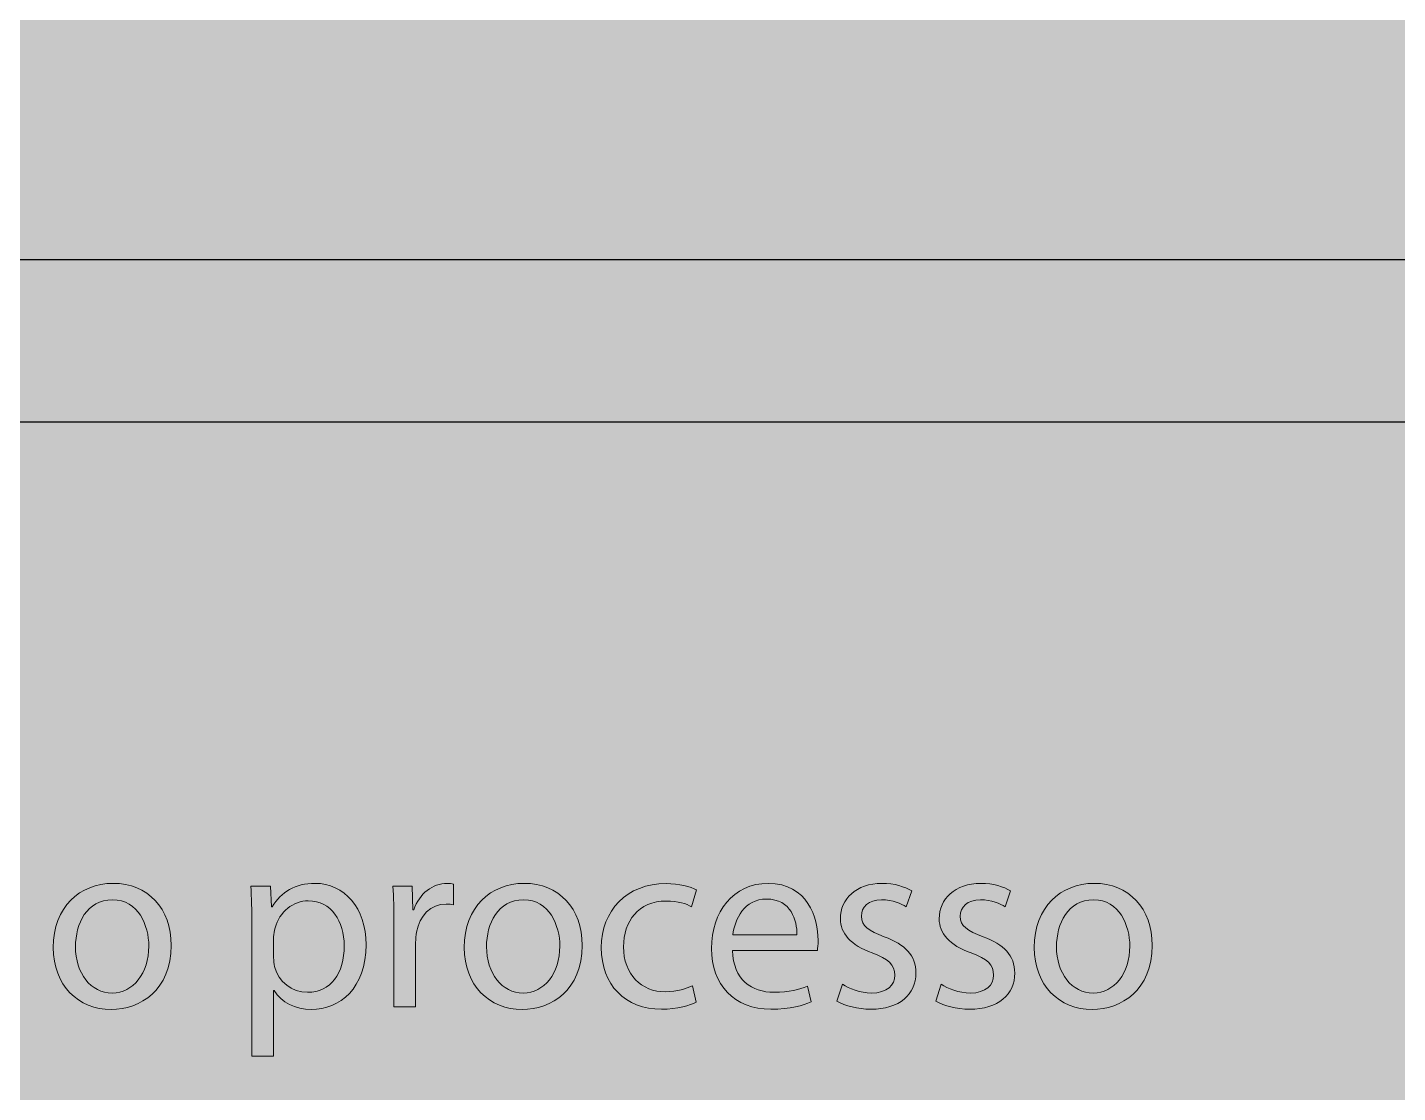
# Model space of a CAD drawing. Header units: inches. Extents: x -507 to 1392, y -754 to 68.
# Drawn here: x -80.1 to -14.3, y -71.6 to -20.3 of the extents above; entities that cross this region are included whole.
import ezdxf

# ---------------------------------------------------------------- set-up
doc = ezdxf.new("R2010")
doc.units = ezdxf.units.IN
doc.header["$MEASUREMENT"] = 0
doc.layers.add('Front', color=7, linetype='Continuous')
picture_1 = doc.add_image_def('image1.png', size_in_pixel=(3301, 2181))
picture_2 = doc.add_image_def('image6.png', size_in_pixel=(3362, 446))
picture_3 = doc.add_image_def('image10.png', size_in_pixel=(3013, 3012))

# ---------------------------------------------------------------- blocks, each defined once
blk = doc.blocks.new('block 3')
at = {"layer": 'Front', "true_color": 0x326699}
h = blk.add_hatch(color=165, dxfattribs=at)
h.dxf.hatch_style = 2
h.paths.add_polyline_path([(-211, -462.1), (-211, 61.249), (581, 61.249), (581, -462.1)])
at = {"layer": 'Front'}
image = blk.add_image(picture_1, insert=(-211, -462.191), size_in_units=(792.24, 523.44), dxfattribs=at)
blk = doc.blocks.new('block 21')
at = {"layer": 'Front'}
image = blk.add_image(picture_2, insert=(-223.161, -39.321), size_in_units=(806.88, 107.04), dxfattribs=at)
blk = doc.blocks.new('block 20')
at = {"layer": 'Front'}
blk.add_blockref('block 21', (0, 0), dxfattribs=at)
blk = doc.blocks.new('block 48')
at = {"layer": 'Front', "true_color": 0x231f20}
h = blk.add_hatch(color=250, dxfattribs=at)
h.dxf.hatch_style = 2
edge = h.paths.add_edge_path()
edge.add_spline(control_points=[(-73.232, -64.495), (-73.232, -66.642), (-74.719, -67.577), (-76.123, -67.577), (-77.694, -67.577), (-78.905, -66.426), (-78.905, -64.591), (-78.905, -62.648), (-77.634, -61.509), (-76.027, -61.509), (-74.359, -61.509), (-73.232, -62.72), (-73.232, -64.495)], knot_values=[0, 0, 0, 0, 1, 1, 1, 2, 2, 2, 3, 3, 3, 4, 4, 4, 4], degree=3, periodic=1)
edge = h.paths.add_edge_path()
edge.add_spline(control_points=[(-77.838, -64.555), (-77.838, -65.826), (-77.106, -66.786), (-76.075, -66.786), (-75.067, -66.786), (-74.312, -65.838), (-74.312, -64.531), (-74.312, -63.547), (-74.803, -62.3), (-76.051, -62.3), (-77.298, -62.3), (-77.838, -63.452), (-77.838, -64.555)], knot_values=[0, 0, 0, 0, 1, 1, 1, 2, 2, 2, 3, 3, 3, 4, 4, 4, 4], degree=3, periodic=1)
h = blk.add_hatch(color=250, dxfattribs=at)
h.dxf.hatch_style = 2
edge = h.paths.add_edge_path()
edge.add_spline(control_points=[(-69.354, -63.536), (-69.354, -62.792), (-69.377, -62.192), (-69.401, -61.641), (-69.401, -61.641), (-68.454, -61.641), (-68.454, -61.641), (-68.454, -61.641), (-68.406, -62.636), (-68.406, -62.636), (-68.406, -62.636), (-68.382, -62.636), (-68.382, -62.636), (-67.95, -61.928), (-67.267, -61.509), (-66.319, -61.509), (-64.916, -61.509), (-63.86, -62.696), (-63.86, -64.459), (-63.86, -66.546), (-65.132, -67.577), (-66.499, -67.577), (-67.267, -67.577), (-67.938, -67.241), (-68.286, -66.666), (-68.286, -66.666), (-68.31, -66.666), (-68.31, -66.666), (-68.31, -66.666), (-68.31, -69.82), (-68.31, -69.82), (-68.31, -69.82), (-69.354, -69.82), (-69.354, -69.82), (-69.354, -69.82), (-69.354, -63.536), (-69.354, -63.536)], knot_values=[0, 0, 0, 0, 1, 1, 1, 2, 2, 2, 3, 3, 3, 4, 4, 4, 5, 5, 5, 6, 6, 6, 7, 7, 7, 8, 8, 8, 9, 9, 9, 10, 10, 10, 11, 11, 11, 12, 12, 12, 12], degree=3, periodic=1)
edge = h.paths.add_edge_path()
edge.add_spline(control_points=[(-68.31, -65.083), (-68.31, -65.239), (-68.286, -65.382), (-68.262, -65.514), (-68.07, -66.246), (-67.435, -66.75), (-66.679, -66.75), (-65.563, -66.75), (-64.916, -65.838), (-64.916, -64.507), (-64.916, -63.344), (-65.527, -62.348), (-66.643, -62.348), (-67.363, -62.348), (-68.034, -62.864), (-68.238, -63.655), (-68.274, -63.787), (-68.31, -63.943), (-68.31, -64.087), (-68.31, -64.087), (-68.31, -65.083), (-68.31, -65.083)], knot_values=[0, 0, 0, 0, 1, 1, 1, 2, 2, 2, 3, 3, 3, 4, 4, 4, 5, 5, 5, 6, 6, 6, 7, 7, 7, 7], degree=3, periodic=1)
h = blk.add_hatch(color=250, dxfattribs=at)
h.dxf.hatch_style = 2
edge = h.paths.add_edge_path()
edge.add_spline(control_points=[(-62.526, -63.452), (-62.526, -62.768), (-62.538, -62.18), (-62.574, -61.641), (-62.574, -61.641), (-61.65, -61.641), (-61.65, -61.641), (-61.65, -61.641), (-61.614, -62.78), (-61.614, -62.78), (-61.614, -62.78), (-61.566, -62.78), (-61.566, -62.78), (-61.303, -62), (-60.667, -61.509), (-59.959, -61.509), (-59.839, -61.509), (-59.755, -61.521), (-59.659, -61.544), (-59.659, -61.544), (-59.659, -62.54), (-59.659, -62.54), (-59.768, -62.516), (-59.875, -62.504), (-60.019, -62.504), (-60.763, -62.504), (-61.291, -63.068), (-61.435, -63.859), (-61.458, -64.003), (-61.482, -64.171), (-61.482, -64.351), (-61.482, -64.351), (-61.482, -67.445), (-61.482, -67.445), (-61.482, -67.445), (-62.526, -67.445), (-62.526, -67.445), (-62.526, -67.445), (-62.526, -63.452), (-62.526, -63.452)], knot_values=[0, 0, 0, 0, 1, 1, 1, 2, 2, 2, 3, 3, 3, 4, 4, 4, 5, 5, 5, 6, 6, 6, 7, 7, 7, 8, 8, 8, 9, 9, 9, 10, 10, 10, 11, 11, 11, 12, 12, 12, 13, 13, 13, 13], degree=3, periodic=1)
h = blk.add_hatch(color=250, dxfattribs=at)
h.dxf.hatch_style = 2
edge = h.paths.add_edge_path()
edge.add_spline(control_points=[(-53.469, -64.495), (-53.469, -66.642), (-54.956, -67.577), (-56.359, -67.577), (-57.93, -67.577), (-59.142, -66.426), (-59.142, -64.591), (-59.142, -62.648), (-57.87, -61.509), (-56.263, -61.509), (-54.596, -61.509), (-53.469, -62.72), (-53.469, -64.495)], knot_values=[0, 0, 0, 0, 1, 1, 1, 2, 2, 2, 3, 3, 3, 4, 4, 4, 4], degree=3, periodic=1)
edge = h.paths.add_edge_path()
edge.add_spline(control_points=[(-58.074, -64.555), (-58.074, -65.826), (-57.342, -66.786), (-56.311, -66.786), (-55.304, -66.786), (-54.548, -65.838), (-54.548, -64.531), (-54.548, -63.547), (-55.04, -62.3), (-56.287, -62.3), (-57.534, -62.3), (-58.074, -63.452), (-58.074, -64.555)], knot_values=[0, 0, 0, 0, 1, 1, 1, 2, 2, 2, 3, 3, 3, 4, 4, 4, 4], degree=3, periodic=1)
h = blk.add_hatch(color=250, dxfattribs=at)
h.dxf.hatch_style = 2
edge = h.paths.add_edge_path()
edge.add_spline(control_points=[(-47.996, -67.229), (-48.272, -67.374), (-48.884, -67.565), (-49.663, -67.565), (-51.414, -67.565), (-52.554, -66.378), (-52.554, -64.603), (-52.554, -62.816), (-51.33, -61.521), (-49.435, -61.521), (-48.812, -61.521), (-48.26, -61.676), (-47.972, -61.82), (-47.972, -61.82), (-48.212, -62.636), (-48.212, -62.636), (-48.464, -62.492), (-48.859, -62.36), (-49.435, -62.36), (-50.767, -62.36), (-51.486, -63.344), (-51.486, -64.555), (-51.486, -65.898), (-50.623, -66.726), (-49.471, -66.726), (-48.872, -66.726), (-48.476, -66.57), (-48.176, -66.438), (-48.176, -66.438), (-47.996, -67.229), (-47.996, -67.229)], knot_values=[0, 0, 0, 0, 1, 1, 1, 2, 2, 2, 3, 3, 3, 4, 4, 4, 5, 5, 5, 6, 6, 6, 7, 7, 7, 8, 8, 8, 9, 9, 9, 10, 10, 10, 10], degree=3, periodic=1)
h = blk.add_hatch(color=250, dxfattribs=at)
h.dxf.hatch_style = 2
edge = h.paths.add_edge_path()
edge.add_spline(control_points=[(-46.242, -64.735), (-46.218, -66.162), (-45.307, -66.75), (-44.251, -66.75), (-43.496, -66.75), (-43.04, -66.618), (-42.644, -66.45), (-42.644, -66.45), (-42.464, -67.206), (-42.464, -67.206), (-42.836, -67.374), (-43.471, -67.565), (-44.395, -67.565), (-46.182, -67.565), (-47.25, -66.39), (-47.25, -64.639), (-47.25, -62.888), (-46.218, -61.509), (-44.527, -61.509), (-42.632, -61.509), (-42.128, -63.176), (-42.128, -64.243), (-42.128, -64.459), (-42.152, -64.627), (-42.164, -64.735), (-42.164, -64.735), (-46.242, -64.735), (-46.242, -64.735)], knot_values=[0, 0, 0, 0, 1, 1, 1, 2, 2, 2, 3, 3, 3, 4, 4, 4, 5, 5, 5, 6, 6, 6, 7, 7, 7, 8, 8, 8, 9, 9, 9, 9], degree=3, periodic=1)
edge = h.paths.add_edge_path()
edge.add_spline(control_points=[(-43.147, -63.979), (-43.136, -63.308), (-43.423, -62.264), (-44.611, -62.264), (-45.678, -62.264), (-46.146, -63.248), (-46.23, -63.979), (-46.23, -63.979), (-43.147, -63.979), (-43.147, -63.979)], knot_values=[0, 0, 0, 0, 1, 1, 1, 2, 2, 2, 3, 3, 3, 3], degree=3, periodic=1)
h = blk.add_hatch(color=250, dxfattribs=at)
h.dxf.hatch_style = 2
edge = h.paths.add_edge_path()
edge.add_spline(control_points=[(-40.962, -66.366), (-40.65, -66.57), (-40.098, -66.786), (-39.57, -66.786), (-38.803, -66.786), (-38.443, -66.402), (-38.443, -65.922), (-38.443, -65.418), (-38.743, -65.143), (-39.522, -64.855), (-40.566, -64.483), (-41.058, -63.907), (-41.058, -63.211), (-41.058, -62.276), (-40.302, -61.509), (-39.055, -61.509), (-38.467, -61.509), (-37.951, -61.676), (-37.627, -61.868), (-37.627, -61.868), (-37.892, -62.636), (-37.892, -62.636), (-38.119, -62.492), (-38.539, -62.3), (-39.079, -62.3), (-39.703, -62.3), (-40.05, -62.66), (-40.05, -63.092), (-40.05, -63.571), (-39.703, -63.787), (-38.947, -64.075), (-37.939, -64.459), (-37.424, -64.963), (-37.424, -65.826), (-37.424, -66.846), (-38.215, -67.565), (-39.595, -67.565), (-40.23, -67.565), (-40.818, -67.409), (-41.226, -67.169), (-41.226, -67.169), (-40.962, -66.366), (-40.962, -66.366)], knot_values=[0, 0, 0, 0, 1, 1, 1, 2, 2, 2, 3, 3, 3, 4, 4, 4, 5, 5, 5, 6, 6, 6, 7, 7, 7, 8, 8, 8, 9, 9, 9, 10, 10, 10, 11, 11, 11, 12, 12, 12, 13, 13, 13, 14, 14, 14, 14], degree=3, periodic=1)
h = blk.add_hatch(color=250, dxfattribs=at)
h.dxf.hatch_style = 2
edge = h.paths.add_edge_path()
edge.add_spline(control_points=[(-36.21, -66.366), (-35.898, -66.57), (-35.346, -66.786), (-34.818, -66.786), (-34.051, -66.786), (-33.691, -66.402), (-33.691, -65.922), (-33.691, -65.418), (-33.991, -65.143), (-34.771, -64.855), (-35.814, -64.483), (-36.306, -63.907), (-36.306, -63.211), (-36.306, -62.276), (-35.55, -61.509), (-34.303, -61.509), (-33.715, -61.509), (-33.199, -61.676), (-32.875, -61.868), (-32.875, -61.868), (-33.14, -62.636), (-33.14, -62.636), (-33.367, -62.492), (-33.787, -62.3), (-34.327, -62.3), (-34.951, -62.3), (-35.298, -62.66), (-35.298, -63.092), (-35.298, -63.571), (-34.951, -63.787), (-34.195, -64.075), (-33.188, -64.459), (-32.672, -64.963), (-32.672, -65.826), (-32.672, -66.846), (-33.463, -67.565), (-34.843, -67.565), (-35.478, -67.565), (-36.066, -67.409), (-36.474, -67.169), (-36.474, -67.169), (-36.21, -66.366), (-36.21, -66.366)], knot_values=[0, 0, 0, 0, 1, 1, 1, 2, 2, 2, 3, 3, 3, 4, 4, 4, 5, 5, 5, 6, 6, 6, 7, 7, 7, 8, 8, 8, 9, 9, 9, 10, 10, 10, 11, 11, 11, 12, 12, 12, 13, 13, 13, 14, 14, 14, 14], degree=3, periodic=1)
h = blk.add_hatch(color=250, dxfattribs=at)
h.dxf.hatch_style = 2
edge = h.paths.add_edge_path()
edge.add_spline(control_points=[(-26.061, -64.495), (-26.061, -66.642), (-27.548, -67.577), (-28.951, -67.577), (-30.522, -67.577), (-31.734, -66.426), (-31.734, -64.591), (-31.734, -62.648), (-30.462, -61.509), (-28.855, -61.509), (-27.188, -61.509), (-26.061, -62.72), (-26.061, -64.495)], knot_values=[0, 0, 0, 0, 1, 1, 1, 2, 2, 2, 3, 3, 3, 4, 4, 4, 4], degree=3, periodic=1)
edge = h.paths.add_edge_path()
edge.add_spline(control_points=[(-30.667, -64.555), (-30.667, -65.826), (-29.935, -66.786), (-28.903, -66.786), (-27.896, -66.786), (-27.14, -65.838), (-27.14, -64.531), (-27.14, -63.547), (-27.632, -62.3), (-28.879, -62.3), (-30.126, -62.3), (-30.667, -63.452), (-30.667, -64.555)], knot_values=[0, 0, 0, 0, 1, 1, 1, 2, 2, 2, 3, 3, 3, 4, 4, 4, 4], degree=3, periodic=1)
at = {"layer": 'Front', "lineweight": 0}
for points, knots in [([(-73.232, -64.495), (-73.232, -66.642), (-74.719, -67.577), (-76.123, -67.577), (-77.694, -67.577), (-78.905, -66.426), (-78.905, -64.591), (-78.905, -62.648), (-77.634, -61.509), (-76.027, -61.509), (-74.359, -61.509), (-73.232, -62.72), (-73.232, -64.495)], [0, 0, 0, 0, 1, 1, 1, 2, 2, 2, 3, 3, 3, 4, 4, 4, 4]), ([(-69.354, -63.536), (-69.354, -62.792), (-69.377, -62.192), (-69.401, -61.641), (-69.401, -61.641), (-68.454, -61.641), (-68.454, -61.641), (-68.454, -61.641), (-68.406, -62.636), (-68.406, -62.636), (-68.406, -62.636), (-68.382, -62.636), (-68.382, -62.636), (-67.95, -61.928), (-67.267, -61.509), (-66.319, -61.509), (-64.916, -61.509), (-63.86, -62.696), (-63.86, -64.459), (-63.86, -66.546), (-65.132, -67.577), (-66.499, -67.577), (-67.267, -67.577), (-67.938, -67.241), (-68.286, -66.666), (-68.286, -66.666), (-68.31, -66.666), (-68.31, -66.666), (-68.31, -66.666), (-68.31, -69.82), (-68.31, -69.82), (-68.31, -69.82), (-69.354, -69.82), (-69.354, -69.82), (-69.354, -69.82), (-69.354, -63.536), (-69.354, -63.536)], [0, 0, 0, 0, 1, 1, 1, 2, 2, 2, 3, 3, 3, 4, 4, 4, 5, 5, 5, 6, 6, 6, 7, 7, 7, 8, 8, 8, 9, 9, 9, 10, 10, 10, 11, 11, 11, 12, 12, 12, 12]), ([(-62.526, -63.452), (-62.526, -62.768), (-62.538, -62.18), (-62.574, -61.641), (-62.574, -61.641), (-61.65, -61.641), (-61.65, -61.641), (-61.65, -61.641), (-61.614, -62.78), (-61.614, -62.78), (-61.614, -62.78), (-61.566, -62.78), (-61.566, -62.78), (-61.303, -62), (-60.667, -61.509), (-59.959, -61.509), (-59.839, -61.509), (-59.755, -61.521), (-59.659, -61.544), (-59.659, -61.544), (-59.659, -62.54), (-59.659, -62.54), (-59.768, -62.516), (-59.875, -62.504), (-60.019, -62.504), (-60.763, -62.504), (-61.291, -63.068), (-61.435, -63.859), (-61.458, -64.003), (-61.482, -64.171), (-61.482, -64.351), (-61.482, -64.351), (-61.482, -67.445), (-61.482, -67.445), (-61.482, -67.445), (-62.526, -67.445), (-62.526, -67.445), (-62.526, -67.445), (-62.526, -63.452), (-62.526, -63.452)], [0, 0, 0, 0, 1, 1, 1, 2, 2, 2, 3, 3, 3, 4, 4, 4, 5, 5, 5, 6, 6, 6, 7, 7, 7, 8, 8, 8, 9, 9, 9, 10, 10, 10, 11, 11, 11, 12, 12, 12, 13, 13, 13, 13]), ([(-53.469, -64.495), (-53.469, -66.642), (-54.956, -67.577), (-56.359, -67.577), (-57.93, -67.577), (-59.142, -66.426), (-59.142, -64.591), (-59.142, -62.648), (-57.87, -61.509), (-56.263, -61.509), (-54.596, -61.509), (-53.469, -62.72), (-53.469, -64.495)], [0, 0, 0, 0, 1, 1, 1, 2, 2, 2, 3, 3, 3, 4, 4, 4, 4]), ([(-47.996, -67.229), (-48.272, -67.374), (-48.884, -67.565), (-49.663, -67.565), (-51.414, -67.565), (-52.554, -66.378), (-52.554, -64.603), (-52.554, -62.816), (-51.33, -61.521), (-49.435, -61.521), (-48.812, -61.521), (-48.26, -61.676), (-47.972, -61.82), (-47.972, -61.82), (-48.212, -62.636), (-48.212, -62.636), (-48.464, -62.492), (-48.859, -62.36), (-49.435, -62.36), (-50.767, -62.36), (-51.486, -63.344), (-51.486, -64.555), (-51.486, -65.898), (-50.623, -66.726), (-49.471, -66.726), (-48.872, -66.726), (-48.476, -66.57), (-48.176, -66.438), (-48.176, -66.438), (-47.996, -67.229), (-47.996, -67.229)], [0, 0, 0, 0, 1, 1, 1, 2, 2, 2, 3, 3, 3, 4, 4, 4, 5, 5, 5, 6, 6, 6, 7, 7, 7, 8, 8, 8, 9, 9, 9, 10, 10, 10, 10]), ([(-46.242, -64.735), (-46.218, -66.162), (-45.307, -66.75), (-44.251, -66.75), (-43.496, -66.75), (-43.04, -66.618), (-42.644, -66.45), (-42.644, -66.45), (-42.464, -67.206), (-42.464, -67.206), (-42.836, -67.374), (-43.471, -67.565), (-44.395, -67.565), (-46.182, -67.565), (-47.25, -66.39), (-47.25, -64.639), (-47.25, -62.888), (-46.218, -61.509), (-44.527, -61.509), (-42.632, -61.509), (-42.128, -63.176), (-42.128, -64.243), (-42.128, -64.459), (-42.152, -64.627), (-42.164, -64.735), (-42.164, -64.735), (-46.242, -64.735), (-46.242, -64.735)], [0, 0, 0, 0, 1, 1, 1, 2, 2, 2, 3, 3, 3, 4, 4, 4, 5, 5, 5, 6, 6, 6, 7, 7, 7, 8, 8, 8, 9, 9, 9, 9]), ([(-40.962, -66.366), (-40.65, -66.57), (-40.098, -66.786), (-39.57, -66.786), (-38.803, -66.786), (-38.443, -66.402), (-38.443, -65.922), (-38.443, -65.418), (-38.743, -65.143), (-39.522, -64.855), (-40.566, -64.483), (-41.058, -63.907), (-41.058, -63.211), (-41.058, -62.276), (-40.302, -61.509), (-39.055, -61.509), (-38.467, -61.509), (-37.951, -61.676), (-37.627, -61.868), (-37.627, -61.868), (-37.892, -62.636), (-37.892, -62.636), (-38.119, -62.492), (-38.539, -62.3), (-39.079, -62.3), (-39.703, -62.3), (-40.05, -62.66), (-40.05, -63.092), (-40.05, -63.571), (-39.703, -63.787), (-38.947, -64.075), (-37.939, -64.459), (-37.424, -64.963), (-37.424, -65.826), (-37.424, -66.846), (-38.215, -67.565), (-39.595, -67.565), (-40.23, -67.565), (-40.818, -67.409), (-41.226, -67.169), (-41.226, -67.169), (-40.962, -66.366), (-40.962, -66.366)], [0, 0, 0, 0, 1, 1, 1, 2, 2, 2, 3, 3, 3, 4, 4, 4, 5, 5, 5, 6, 6, 6, 7, 7, 7, 8, 8, 8, 9, 9, 9, 10, 10, 10, 11, 11, 11, 12, 12, 12, 13, 13, 13, 14, 14, 14, 14]), ([(-36.21, -66.366), (-35.898, -66.57), (-35.346, -66.786), (-34.818, -66.786), (-34.051, -66.786), (-33.691, -66.402), (-33.691, -65.922), (-33.691, -65.418), (-33.991, -65.143), (-34.771, -64.855), (-35.814, -64.483), (-36.306, -63.907), (-36.306, -63.211), (-36.306, -62.276), (-35.55, -61.509), (-34.303, -61.509), (-33.715, -61.509), (-33.199, -61.676), (-32.875, -61.868), (-32.875, -61.868), (-33.14, -62.636), (-33.14, -62.636), (-33.367, -62.492), (-33.787, -62.3), (-34.327, -62.3), (-34.951, -62.3), (-35.298, -62.66), (-35.298, -63.092), (-35.298, -63.571), (-34.951, -63.787), (-34.195, -64.075), (-33.188, -64.459), (-32.672, -64.963), (-32.672, -65.826), (-32.672, -66.846), (-33.463, -67.565), (-34.843, -67.565), (-35.478, -67.565), (-36.066, -67.409), (-36.474, -67.169), (-36.474, -67.169), (-36.21, -66.366), (-36.21, -66.366)], [0, 0, 0, 0, 1, 1, 1, 2, 2, 2, 3, 3, 3, 4, 4, 4, 5, 5, 5, 6, 6, 6, 7, 7, 7, 8, 8, 8, 9, 9, 9, 10, 10, 10, 11, 11, 11, 12, 12, 12, 13, 13, 13, 14, 14, 14, 14]), ([(-26.061, -64.495), (-26.061, -66.642), (-27.548, -67.577), (-28.951, -67.577), (-30.522, -67.577), (-31.734, -66.426), (-31.734, -64.591), (-31.734, -62.648), (-30.462, -61.509), (-28.855, -61.509), (-27.188, -61.509), (-26.061, -62.72), (-26.061, -64.495)], [0, 0, 0, 0, 1, 1, 1, 2, 2, 2, 3, 3, 3, 4, 4, 4, 4]), ([(-77.838, -64.555), (-77.838, -65.826), (-77.106, -66.786), (-76.075, -66.786), (-75.067, -66.786), (-74.312, -65.838), (-74.312, -64.531), (-74.312, -63.547), (-74.803, -62.3), (-76.051, -62.3), (-77.298, -62.3), (-77.838, -63.452), (-77.838, -64.555)], [0, 0, 0, 0, 1, 1, 1, 2, 2, 2, 3, 3, 3, 4, 4, 4, 4]), ([(-68.31, -65.083), (-68.31, -65.239), (-68.286, -65.382), (-68.262, -65.514), (-68.07, -66.246), (-67.435, -66.75), (-66.679, -66.75), (-65.563, -66.75), (-64.916, -65.838), (-64.916, -64.507), (-64.916, -63.344), (-65.527, -62.348), (-66.643, -62.348), (-67.363, -62.348), (-68.034, -62.864), (-68.238, -63.655), (-68.274, -63.787), (-68.31, -63.943), (-68.31, -64.087), (-68.31, -64.087), (-68.31, -65.083), (-68.31, -65.083)], [0, 0, 0, 0, 1, 1, 1, 2, 2, 2, 3, 3, 3, 4, 4, 4, 5, 5, 5, 6, 6, 6, 7, 7, 7, 7]), ([(-58.074, -64.555), (-58.074, -65.826), (-57.342, -66.786), (-56.311, -66.786), (-55.304, -66.786), (-54.548, -65.838), (-54.548, -64.531), (-54.548, -63.547), (-55.04, -62.3), (-56.287, -62.3), (-57.534, -62.3), (-58.074, -63.452), (-58.074, -64.555)], [0, 0, 0, 0, 1, 1, 1, 2, 2, 2, 3, 3, 3, 4, 4, 4, 4]), ([(-43.147, -63.979), (-43.136, -63.308), (-43.423, -62.264), (-44.611, -62.264), (-45.678, -62.264), (-46.146, -63.248), (-46.23, -63.979), (-46.23, -63.979), (-43.147, -63.979), (-43.147, -63.979)], [0, 0, 0, 0, 1, 1, 1, 2, 2, 2, 3, 3, 3, 3]), ([(-30.667, -64.555), (-30.667, -65.826), (-29.935, -66.786), (-28.903, -66.786), (-27.896, -66.786), (-27.14, -65.838), (-27.14, -64.531), (-27.14, -63.547), (-27.632, -62.3), (-28.879, -62.3), (-30.126, -62.3), (-30.667, -63.452), (-30.667, -64.555)], [0, 0, 0, 0, 1, 1, 1, 2, 2, 2, 3, 3, 3, 4, 4, 4, 4])]:
    blk.add_open_spline(points, degree=3, knots=knots, dxfattribs=at)

msp = doc.modelspace()

# ---------------------------------------------------------------- block references
at = {"layer": 'Front'}
for name in ['block 20', 'block 3', 'block 48']:
    msp.add_blockref(name, (0, 0), dxfattribs=at)

# ---------------------------------------------------------------- pictures from other files: only their frames are drawn
image = msp.add_image(picture_3, insert=(-506.916, -754.387), size_in_units=(723.12, 722.88), dxfattribs=at)

doc.saveas('drawing.dxf')
